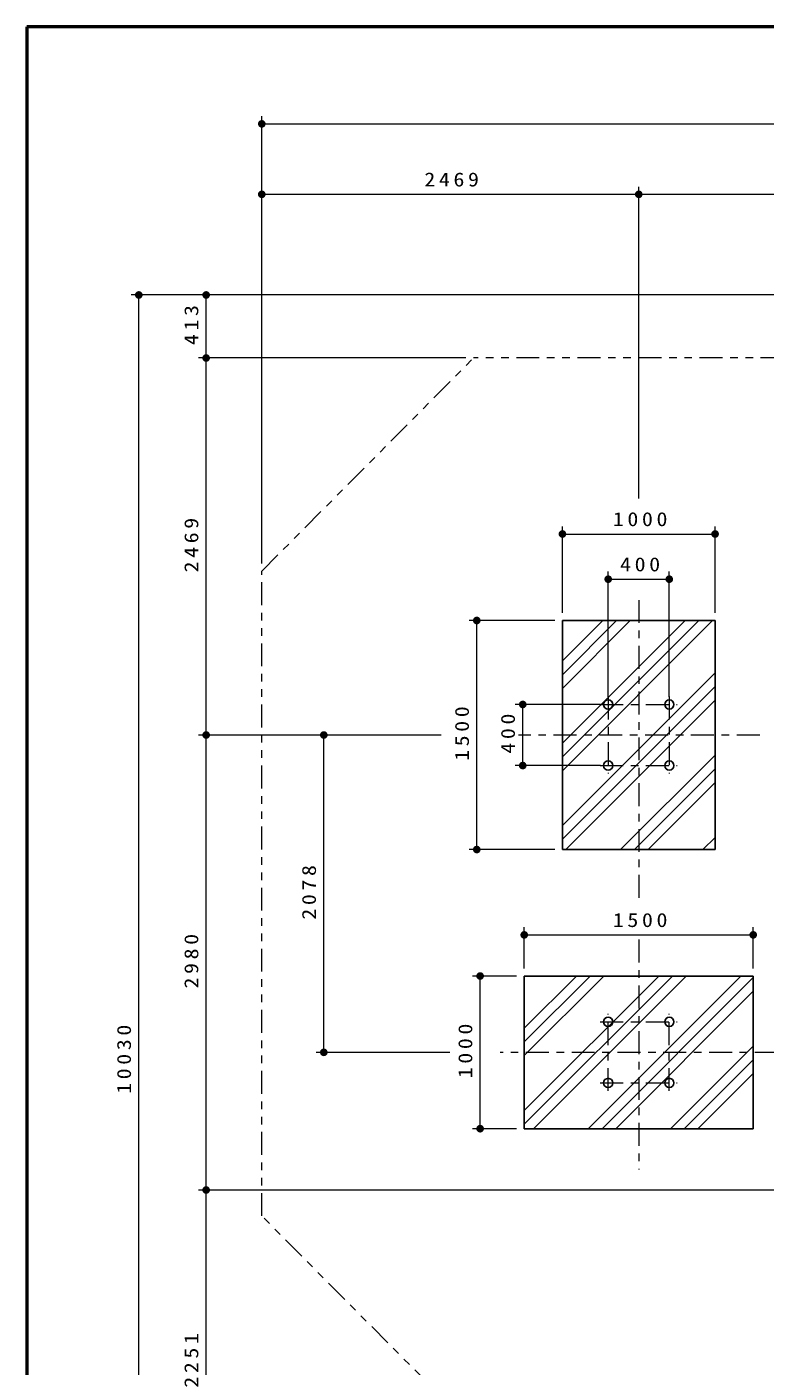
# Model space of a CAD drawing. Units: millimetres on the paper, scale 1:50. Extents: x -385 to 840, y 0 to 267.
# Drawn here: x 455 to 551.7, y 91.5 to 267 of the extents above; entities that cross this region are included whole.
import ezdxf

# ---------------------------------------------------------------- set-up
doc = ezdxf.new("R2010")
doc.units = ezdxf.units.MM
doc.linetypes.add('USER2', pattern=[6, 3, -1, 1, -1])
doc.linetypes.add('USER3', pattern=[8, 3, -1, 1, -1, 1, -1])
doc.layers.add('1_50', color=7, linetype='Continuous', lineweight=25)
doc.layers.add('LY_3', color=7, linetype='Continuous', lineweight=13)
doc.styles.add('ＭＳ ゴシック', font='')
doc.styles.get('ＭＳ ゴシック').set_extended_font_data('MS Gothic')

# ---------------------------------------------------------------- blocks, each defined once
blk = doc.blocks.new('filled_dot')
at = {"color": 0, "linetype": 'Continuous', "lineweight": -2, "const_width": 1.25}
blk.add_lwpolyline([(-0.625, 0, 1), (0.625, 0, 1)], format="xyb", close=True, dxfattribs=at)

msp = doc.modelspace()

# ---------------------------------------------------------------- linework, layer by layer
at = {"layer": '1_50', "lineweight": 13}
for p, q in [((485.79, 196.699), (485.79, 255.283)), ((485.79, 254.283), (709.27, 254.283)), ((535.176, 205.209), (535.176, 246.055)), ((485.79, 245.055), (535.176, 245.055)), ((535.176, 245.055), (576.745, 245.055)), ((577.408, 231.874), (468.678, 231.874)), ((469.678, 31.264), (469.678, 231.874)), ((478.5, 223.616), (478.5, 231.874)), ((512.542, 223.616), (477.5, 223.616)), ((478.5, 174.23), (478.5, 223.616)), ((525.176, 190.23), (525.176, 201.559)), ((525.176, 200.559), (545.176, 200.559)), ((545.176, 190.23), (545.176, 201.559)), ((531.176, 179.23), (531.176, 195.641)), ((539.176, 179.23), (539.176, 195.641)), ((531.176, 194.641), (539.176, 194.641)), ((524.176, 189.23), (512.958, 189.23)), ((513.958, 159.23), (513.958, 189.23)), ((525.176, 183.926), (530.48, 189.23)), ((525.176, 182.13), (532.276, 189.23)), ((525.176, 180.334), (534.072, 189.23)), ((525.176, 173.15), (541.256, 189.23)), ((525.176, 171.354), (543.052, 189.23)), ((525.176, 169.558), (544.848, 189.23)), ((525.176, 162.374), (545.176, 182.374)), ((525.176, 160.578), (545.176, 180.578)), ((530.176, 178.23), (518.981, 178.23)), ((519.981, 170.23), (519.981, 178.23)), ((525.624, 159.23), (545.176, 178.782)), ((509.308, 174.23), (477.5, 174.23)), ((478.5, 114.63), (478.5, 174.23)), ((493.917, 132.661), (493.917, 174.23)), ((530.176, 170.23), (518.981, 170.23)), ((532.809, 159.23), (545.176, 171.598)), ((534.605, 159.23), (545.176, 169.801)), ((536.401, 159.23), (545.176, 168.005)), ((543.585, 159.23), (545.176, 160.821)), ((524.176, 159.23), (512.958, 159.23)), ((520.176, 143.661), (520.176, 149.049)), ((520.176, 148.049), (550.176, 148.049)), ((550.176, 143.661), (550.176, 149.049)), ((519.176, 142.661), (513.396, 142.661)), ((514.396, 122.661), (514.396, 142.661)), ((520.176, 135.821), (527.016, 142.661)), ((520.176, 134.025), (528.812, 142.661)), ((520.176, 132.229), (530.608, 142.661)), ((520.176, 125.045), (537.792, 142.661)), ((520.176, 123.249), (539.588, 142.661)), ((521.384, 122.661), (541.384, 142.661)), ((528.568, 122.661), (548.568, 142.661)), ((530.364, 122.661), (550.176, 142.473)), ((532.16, 122.661), (550.176, 140.676)), ((539.345, 122.661), (550.176, 133.492)), ((510.415, 132.661), (492.917, 132.661)), ((541.141, 122.661), (550.176, 131.696)), ((542.937, 122.661), (550.176, 129.9)), ((519.176, 122.661), (513.396, 122.661)), ((550.121, 122.661), (550.176, 122.716)), ((560.812, 114.63), (477.5, 114.63)), ((478.5, 69.61), (478.5, 114.63))]:
    msp.add_line(p, q, dxfattribs=at)
at = {"layer": '1_50', "linetype": 'USER3', "lineweight": 13}
for p, q in [((485.79, 195.699), (513.542, 223.616)), ((570.151, 223.616), (513.542, 223.616)), ((485.79, 111.232), (485.79, 195.699)), ((513.582, 83.274), (485.79, 111.232))]:
    msp.add_line(p, q, dxfattribs=at)
at = {"layer": '1_50', "linetype": 'USER2', "lineweight": 13}
for p, q in [((535.176, 191.915), (535.176, 151.931)), ((535.176, 191.915), (535.176, 156.426)), ((551.023, 174.23), (519.421, 174.23)), ((535.176, 147.423), (535.176, 117.315)), ((553.398, 132.661), (517.028, 132.661))]:
    msp.add_line(p, q, dxfattribs=at)
at = {"layer": '1_50', "color": 40}
for p, q in [((525.176, 189.23), (525.176, 159.23)), ((545.176, 189.23), (525.176, 189.23)), ((545.176, 189.23), (545.176, 159.23)), ((545.176, 159.23), (525.176, 159.23)), ((520.176, 142.661), (550.176, 142.661)), ((520.176, 142.661), (520.176, 122.661)), ((550.176, 142.661), (550.176, 122.661)), ((520.176, 122.661), (550.176, 122.661))]:
    msp.add_line(p, q, dxfattribs=at)
at = {"layer": '1_50', "color": 70, "linetype": 'USER2', "lineweight": 13}
for p, q in [((531.176, 179.28), (531.176, 169.179)), ((539.176, 179.28), (539.176, 169.179)), ((530.126, 178.23), (540.227, 178.23)), ((530.126, 170.23), (540.227, 170.23)), ((531.176, 127.61), (531.176, 137.711)), ((539.176, 127.61), (539.176, 137.711)), ((530.126, 136.661), (540.227, 136.661)), ((530.126, 128.661), (540.227, 128.661))]:
    msp.add_line(p, q, dxfattribs=at)
at = {"layer": '1_50', "color": 70}
for centre in [(531.176, 178.23), (539.176, 178.23), (531.176, 170.23), (539.176, 170.23), (531.176, 136.661), (539.176, 136.661), (531.176, 128.661), (539.176, 128.661)]:
    msp.add_circle(centre, 0.6, dxfattribs=at)
at = {"layer": 'LY_3', "lineweight": 50}
for p, q in [((455, 267), (455, 0)), ((840, 267), (455, 267))]:
    msp.add_line(p, q, dxfattribs=at)

# ---------------------------------------------------------------- block references
at = {"layer": '1_50', "lineweight": 13, "xscale": 0.4, "yscale": 0.4}
for p in [(485.79, 254.283), (485.79, 245.055), (535.176, 245.055), (525.176, 200.559), (531.176, 194.641), (520.176, 148.049)]:
    msp.add_blockref('filled_dot', p, dxfattribs=at)
for p, rotation in [((535.176, 245.055), 180), ((469.678, 231.874), 270), ((478.5, 231.874), 270), ((478.5, 223.616), 270), ((478.5, 223.616), 90), ((545.176, 200.559), 180), ((539.176, 194.641), 180), ((513.958, 189.23), 270), ((519.981, 178.23), 270), ((478.5, 174.23), 270), ((478.5, 174.23), 90), ((493.917, 174.23), 270), ((519.981, 170.23), 90), ((513.958, 159.23), 90), ((550.176, 148.049), 180), ((514.396, 142.661), 270), ((493.917, 132.661), 90), ((514.396, 122.661), 90), ((478.5, 114.63), 270), ((478.5, 114.63), 90)]:
    msp.add_blockref('filled_dot', p, dxfattribs=dict(at, rotation=rotation))

# ---------------------------------------------------------------- texts
at = {"layer": '1_50', "char_height": 1.833, "attachment_point": 8, "style": 'ＭＳ ゴシック'}
for s, insert in [('\\T1.33;\\W1.15;2469', (510.9, 246.055)), ('\\T1.33;\\W1.15;1000', (535.597, 201.559)), ('\\T1.33;\\W1.15;400', (535.593, 195.641)), ('\\T1.33;\\W1.15;1500', (535.597, 149.049))]:
    msp.add_mtext(s, dxfattribs=dict(at, insert=insert))
at = {"layer": '1_50', "char_height": 1.833, "attachment_point": 8, "rotation": 90, "style": 'ＭＳ ゴシック'}
for s, insert in [('\\T1.33;\\W1.15;413', (477.5, 228.162)), ('\\T1.33;\\W1.15;2469', (477.5, 199.34)), ('\\T1.33;\\W1.15;1500', (512.958, 174.651)), ('\\T1.33;\\W1.15;400', (518.981, 174.647)), ('\\T1.33;\\W1.15;2078', (492.917, 153.855)), ('\\T1.33;\\W1.15;2980', (477.5, 144.839)), ('\\T1.33;\\W1.15;10030', (468.678, 131.99)), ('\\T1.33;\\W1.15;1000', (513.396, 133.082)), ('\\T1.33;\\W1.15;2251', (477.5, 92.548))]:
    msp.add_mtext(s, dxfattribs=dict(at, insert=insert))

doc.saveas('drawing.dxf')
